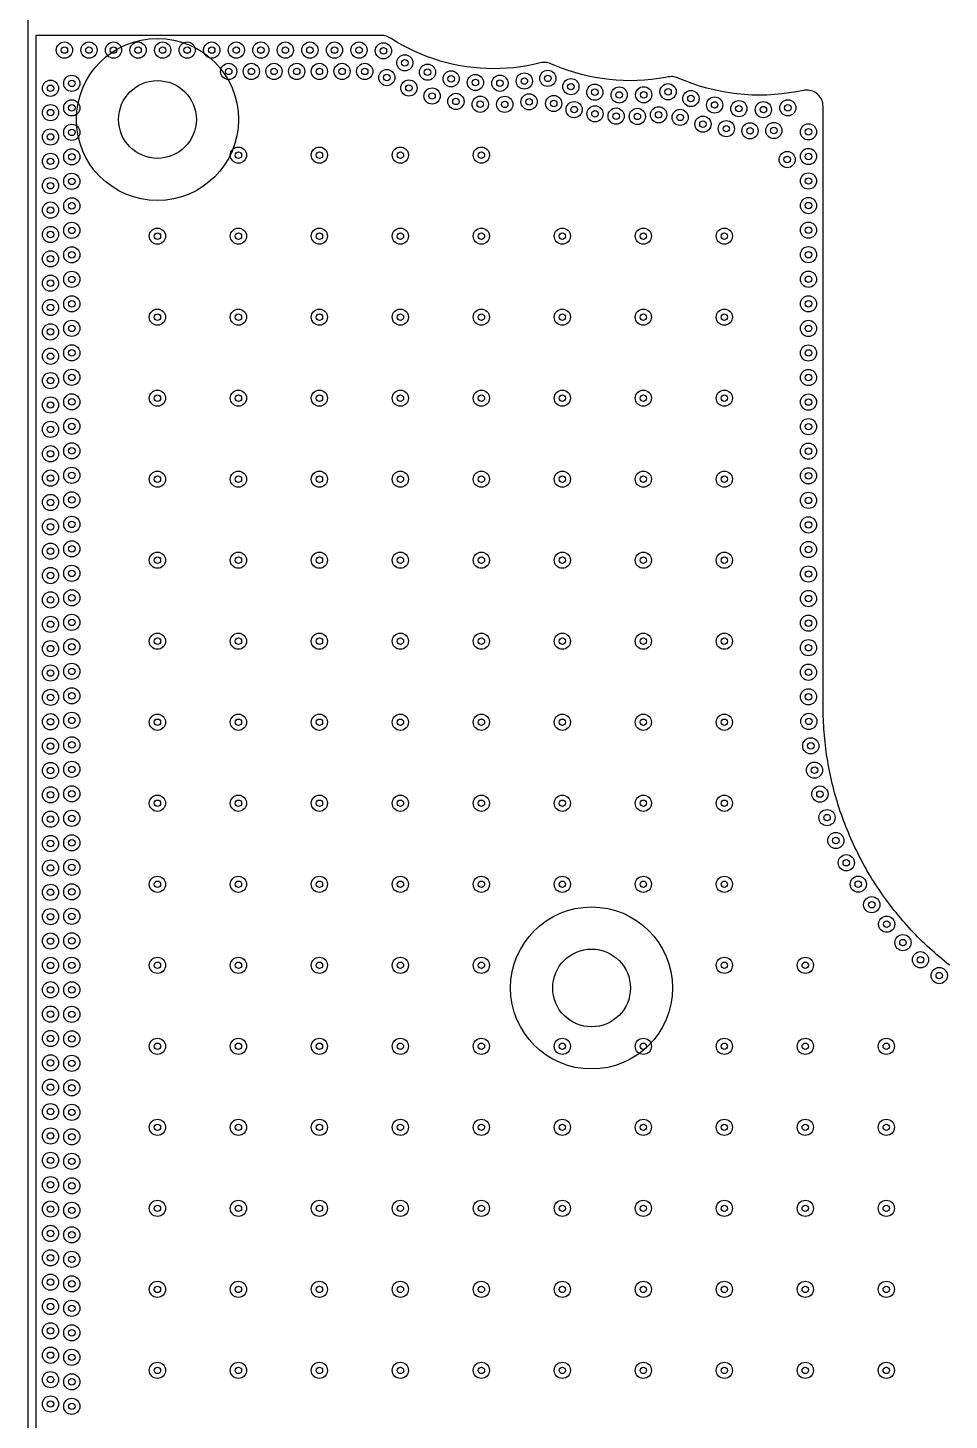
# Model space of a CAD drawing. Header units: millimetres. Extents: x 0 to 121, y -74 to 63.
# Drawn here: x -0.25 to 28.19, y -47.79 to -4.82 of the extents above; entities that cross this region are included whole.
import ezdxf

# ---------------------------------------------------------------- set-up
doc = ezdxf.new("R2010")
doc.units = ezdxf.units.MM
for name, color, linetype in [('BOARD_OUTLINE', 5, 'Continuous'), ('MOUNT_HEAD_KEEPOUT', 6, 'Continuous'), ('MOUNT_HOLES_PTH', 1, 'Continuous'), ('TOP_GROUND_POUR', 3, 'Continuous'), ('VIA_HOLES', 7, 'Continuous'), ('VIA_PADS', 2, 'Continuous')]:
    doc.layers.add(name, color=color, linetype=linetype)

msp = doc.modelspace()

# ---------------------------------------------------------------- linework, layer by layer
at = {"layer": 'BOARD_OUTLINE'}
msp.add_lwpolyline([(-0.25, -63.449), (99.034, -63.449), (99.034, 63.449), (-0.25, 63.449)], close=True, dxfattribs=at)
at = {"layer": 'MOUNT_HEAD_KEEPOUT'}
for centre in [(3.752, -7.65), (17.152, -34.45)]:
    msp.add_circle(centre, 2.5, dxfattribs=at)
at = {"layer": 'MOUNT_HOLES_PTH'}
for centre in [(3.752, -7.65), (17.152, -34.45)]:
    msp.add_circle(centre, 1.2, dxfattribs=at)
at = {"layer": 'TOP_GROUND_POUR'}
msp.add_lwpolyline([(28.198, -33.742), (28.12, -33.681), (28.042, -33.618), (27.964, -33.555), (27.888, -33.49), (27.812, -33.426), (27.736, -33.36), (27.661, -33.294), (27.587, -33.226), (27.514, -33.159), (27.441, -33.09), (27.369, -33.021), (27.298, -32.951), (27.227, -32.88), (27.157, -32.809), (27.088, -32.737), (27.019, -32.664), (26.951, -32.591), (26.884, -32.516), (26.818, -32.442), (26.752, -32.366), (26.687, -32.29), (26.623, -32.213), (26.56, -32.136), (26.497, -32.058), (26.435, -31.98), (26.375, -31.901), (26.314, -31.821), (26.255, -31.74), (26.196, -31.66), (26.138, -31.578), (26.081, -31.496), (26.025, -31.413), (25.969, -31.33), (25.915, -31.246), (25.861, -31.162), (25.808, -31.077), (25.756, -30.992), (25.705, -30.906), (25.654, -30.82), (25.605, -30.733), (25.556, -30.646), (25.508, -30.558), (25.461, -30.47), (25.415, -30.381), (25.37, -30.292), (25.326, -30.202), (25.282, -30.112), (25.24, -30.022), (25.198, -29.931), (25.157, -29.84), (25.117, -29.748), (25.079, -29.656), (25.04, -29.564), (25.003, -29.471), (24.967, -29.378), (24.932, -29.284), (24.897, -29.19), (24.864, -29.096), (24.831, -29.001), (24.8, -28.906), (24.769, -28.811), (24.74, -28.716), (24.711, -28.62), (24.683, -28.524), (24.656, -28.428), (24.631, -28.331), (24.606, -28.234), (24.582, -28.137), (24.559, -28.04), (24.537, -27.942), (24.515, -27.845), (24.496, -27.747), (24.476, -27.649), (24.458, -27.55), (24.441, -27.452), (24.425, -27.353), (24.409, -27.255), (24.395, -27.156), (24.382, -27.057), (24.37, -26.957), (24.358, -26.858), (24.348, -26.759), (24.338, -26.659), (24.33, -26.559), (24.323, -26.46), (24.317, -26.36), (24.311, -26.26), (24.307, -26.16), (24.303, -26.06), (24.301, -25.96), (24.299, -25.867), (24.299, -25.776), (24.298, -25.715), (24.298, -7.243), (24.296, -7.194), (24.289, -7.145), (24.276, -7.096), (24.259, -7.05), (24.238, -7.005), (24.212, -6.963), (24.182, -6.923), (24.149, -6.886), (24.111, -6.853), (24.071, -6.824), (24.028, -6.799), (23.983, -6.779), (23.936, -6.763), (23.888, -6.751), (23.839, -6.745), (23.789, -6.743), (23.739, -6.747), (23.69, -6.755), (23.476, -6.795), (23.25, -6.832), (23.023, -6.861), (22.795, -6.882), (22.567, -6.895), (22.336, -6.899), (22.103, -6.895), (21.868, -6.881), (21.634, -6.859), (21.401, -6.828), (21.169, -6.789), (20.939, -6.74), (20.71, -6.683), (20.485, -6.618), (20.261, -6.544), (20.041, -6.462), (19.824, -6.371), (19.819, -6.369), (19.779, -6.353), (19.737, -6.341), (19.694, -6.333), (19.65, -6.328), (19.607, -6.327), (19.563, -6.33), (19.52, -6.337), (19.437, -6.352), (19.22, -6.388), (19.001, -6.416), (18.782, -6.436), (18.562, -6.449), (18.343, -6.453), (18.125, -6.449), (17.909, -6.437), (17.693, -6.417), (17.478, -6.39), (17.264, -6.355), (17.051, -6.312), (16.84, -6.262), (16.631, -6.204), (16.425, -6.138), (16.221, -6.065), (16.019, -5.985), (15.896, -5.933), (15.851, -5.916), (15.805, -5.903), (15.758, -5.895), (15.711, -5.89), (15.663, -5.891), (15.616, -5.896), (15.569, -5.905), (15.562, -5.907), (15.362, -5.955), (15.159, -5.994), (14.956, -6.028), (14.751, -6.052), (14.546, -6.071), (14.34, -6.081), (14.131, -6.086), (13.924, -6.081), (13.715, -6.071), (13.507, -6.051), (13.299, -6.026), (13.092, -5.991), (12.887, -5.951), (12.684, -5.902), (12.482, -5.847), (12.282, -5.783), (12.085, -5.714), (11.89, -5.636), (11.698, -5.553), (11.51, -5.462), (11.324, -5.365), (11.143, -5.26), (10.965, -5.151), (10.949, -5.14), (10.908, -5.116), (10.864, -5.096), (10.818, -5.08), (10.772, -5.069), (10.724, -5.062), (10.676, -5.059), (0, -5.059), (0, -63.199)], dxfattribs=at)
at = {"layer": 'VIA_HOLES'}
for centre in [(0.879, -5.509), (1.637, -5.509), (2.395, -5.509), (3.153, -5.509), (3.911, -5.509), (4.669, -5.509), (5.427, -5.509), (6.185, -5.509), (6.943, -5.509), (7.7, -5.509), (8.458, -5.509), (9.216, -5.509), (9.974, -5.509), (10.726, -5.532), (11.387, -5.902), (1.107, -6.536), (5.95, -6.167), (6.65, -6.167), (7.35, -6.167), (8.05, -6.167), (8.75, -6.167), (9.45, -6.167), (10.15, -6.167), (10.831, -6.357), (12.087, -6.192), (12.817, -6.396), (13.566, -6.509), (14.323, -6.532), (15.077, -6.464), (15.801, -6.382), (0.45, -6.687), (11.514, -6.679), (12.229, -6.926), (16.514, -6.638), (17.252, -6.809), (18.005, -6.893), (18.762, -6.888), (19.514, -6.795), (1.107, -7.292), (12.965, -7.093), (13.716, -7.18), (14.472, -7.184), (15.223, -7.106), (15.984, -7.157), (16.613, -7.346), (20.219, -7.004), (20.95, -7.203), (21.699, -7.317), (22.456, -7.347), (23.211, -7.291), (0.45, -7.439), (17.257, -7.476), (17.91, -7.546), (18.566, -7.556), (19.221, -7.505), (19.886, -7.586), (20.59, -7.795), (0.45, -8.19), (1.107, -8.048), (21.312, -7.934), (22.044, -8), (22.778, -7.992), (23.848, -8.033), (0.45, -8.942), (1.107, -8.804), (6.25, -8.75), (8.75, -8.75), (11.25, -8.75), (13.75, -8.75), (23.191, -8.888), (23.848, -8.791), (23.848, -9.549), (0.45, -9.694), (1.107, -9.56), (1.107, -10.316), (23.848, -10.307), (0.45, -10.446), (0.45, -11.198), (1.107, -11.072), (3.75, -11.25), (6.25, -11.25), (8.75, -11.25), (11.25, -11.25), (13.75, -11.25), (16.25, -11.25), (18.75, -11.25), (21.25, -11.25), (23.848, -11.065), (0.45, -11.95), (1.107, -11.828), (23.848, -11.823), (0.45, -12.702), (1.107, -12.584), (23.848, -12.581), (1.107, -13.34), (23.848, -13.339), (0.45, -13.453), (3.75, -13.75), (6.25, -13.75), (8.75, -13.75), (11.25, -13.75), (13.75, -13.75), (16.25, -13.75), (18.75, -13.75), (21.25, -13.75), (0.45, -14.205), (1.107, -14.096), (23.848, -14.097), (0.45, -14.957), (1.107, -14.852), (23.848, -14.855), (0.45, -15.709), (1.107, -15.608), (23.848, -15.613), (1.107, -16.364), (3.75, -16.25), (6.25, -16.25), (8.75, -16.25), (11.25, -16.25), (13.75, -16.25), (16.25, -16.25), (18.75, -16.25), (21.25, -16.25), (23.848, -16.371), (0.45, -16.461), (0.45, -17.213), (1.107, -17.12), (23.848, -17.129), (0.45, -17.965), (1.107, -17.876), (23.848, -17.887), (0.45, -18.716), (1.107, -18.632), (3.75, -18.75), (6.25, -18.75), (8.75, -18.75), (11.25, -18.75), (13.75, -18.75), (16.25, -18.75), (18.75, -18.75), (21.25, -18.75), (23.848, -18.645), (1.107, -19.388), (23.848, -19.403), (0.45, -19.468), (0.45, -20.22), (1.107, -20.144), (23.848, -20.161), (0.45, -20.972), (1.107, -20.9), (23.848, -20.919), (3.75, -21.25), (6.25, -21.25), (8.75, -21.25), (11.25, -21.25), (13.75, -21.25), (16.25, -21.25), (18.75, -21.25), (21.25, -21.25), (0.45, -21.724), (1.107, -21.656), (23.848, -21.676), (1.107, -22.412), (23.848, -22.434), (0.45, -22.476), (0.45, -23.228), (1.107, -23.168), (23.848, -23.192), (0.45, -23.979), (1.107, -23.924), (3.75, -23.75), (6.25, -23.75), (8.75, -23.75), (11.25, -23.75), (13.75, -23.75), (16.25, -23.75), (18.75, -23.75), (21.25, -23.75), (23.848, -23.95), (0.45, -24.731), (1.107, -24.68), (23.848, -24.708), (1.107, -25.436), (0.45, -25.483), (23.848, -25.466), (0.45, -26.235), (1.107, -26.192), (3.75, -26.25), (6.25, -26.25), (8.75, -26.25), (11.25, -26.25), (13.75, -26.25), (16.25, -26.25), (18.75, -26.25), (21.25, -26.25), (23.859, -26.224), (0.45, -26.987), (1.107, -26.948), (23.919, -26.979), (0.45, -27.739), (1.107, -27.704), (24.033, -27.729), (0.45, -28.491), (1.107, -28.46), (3.75, -28.75), (6.25, -28.75), (8.75, -28.75), (11.25, -28.75), (13.75, -28.75), (16.25, -28.75), (18.75, -28.75), (21.25, -28.75), (24.201, -28.467), (0.45, -29.242), (1.107, -29.216), (24.421, -29.193), (0.45, -29.994), (1.107, -29.972), (24.693, -29.9), (25.015, -30.586), (0.45, -30.746), (1.107, -30.728), (3.75, -31.25), (6.25, -31.25), (8.75, -31.25), (11.25, -31.25), (13.75, -31.25), (16.25, -31.25), (18.75, -31.25), (21.25, -31.25), (25.385, -31.247), (0.45, -31.498), (1.107, -31.484), (25.801, -31.881), (0.45, -32.25), (1.107, -32.24), (26.262, -32.482), (0.45, -33.002), (1.107, -32.995), (26.764, -33.05), (27.306, -33.579), (0.45, -33.754), (1.107, -33.751), (3.75, -33.75), (6.25, -33.75), (8.75, -33.75), (11.25, -33.75), (13.75, -33.75), (21.25, -33.75), (23.75, -33.75), (27.885, -34.068), (0.45, -34.505), (1.107, -34.507), (0.45, -35.257), (1.107, -35.263), (0.45, -36.009), (1.107, -36.019), (3.75, -36.25), (6.25, -36.25), (8.75, -36.25), (11.25, -36.25), (13.75, -36.25), (16.25, -36.25), (18.75, -36.25), (21.25, -36.25), (23.75, -36.25), (26.25, -36.25), (0.45, -36.761), (1.107, -36.775), (0.45, -37.513), (1.107, -37.531), (0.45, -38.265), (1.107, -38.287), (3.75, -38.75), (6.25, -38.75), (8.75, -38.75), (11.25, -38.75), (13.75, -38.75), (16.25, -38.75), (18.75, -38.75), (21.25, -38.75), (23.75, -38.75), (26.25, -38.75), (0.45, -39.017), (1.107, -39.043), (0.45, -39.768), (1.107, -39.799), (0.45, -40.52), (1.107, -40.555), (0.45, -41.272), (1.107, -41.311), (3.75, -41.25), (6.25, -41.25), (8.75, -41.25), (11.25, -41.25), (13.75, -41.25), (16.25, -41.25), (18.75, -41.25), (21.25, -41.25), (23.75, -41.25), (26.25, -41.25), (0.45, -42.024), (1.107, -42.067), (0.45, -42.776), (1.107, -42.823), (0.45, -43.528), (1.107, -43.579), (3.75, -43.75), (6.25, -43.75), (8.75, -43.75), (11.25, -43.75), (13.75, -43.75), (16.25, -43.75), (18.75, -43.75), (21.25, -43.75), (23.75, -43.75), (26.25, -43.75), (0.45, -44.28), (1.107, -44.335), (0.45, -45.031), (1.107, -45.091), (0.45, -45.783), (1.107, -45.847), (3.75, -46.25), (6.25, -46.25), (8.75, -46.25), (11.25, -46.25), (13.75, -46.25), (16.25, -46.25), (18.75, -46.25), (21.25, -46.25), (23.75, -46.25), (26.25, -46.25), (0.45, -46.535), (1.107, -46.603), (0.45, -47.287), (1.107, -47.359)]:
    msp.add_circle(centre, 0.1, dxfattribs=at)
at = {"layer": 'VIA_PADS'}
for centre in [(0.879, -5.509), (1.637, -5.509), (2.395, -5.509), (3.153, -5.509), (3.911, -5.509), (4.669, -5.509), (5.427, -5.509), (6.185, -5.509), (6.943, -5.509), (7.7, -5.509), (8.458, -5.509), (9.216, -5.509), (9.974, -5.509), (10.726, -5.532), (5.95, -6.167), (6.65, -6.167), (7.35, -6.167), (8.05, -6.167), (8.75, -6.167), (9.45, -6.167), (10.15, -6.167), (11.387, -5.902), (12.087, -6.192), (0.45, -6.687), (1.107, -6.536), (10.831, -6.357), (11.514, -6.679), (12.817, -6.396), (13.566, -6.509), (14.323, -6.532), (15.077, -6.464), (15.801, -6.382), (16.514, -6.638), (12.229, -6.926), (12.965, -7.093), (15.223, -7.106), (17.252, -6.809), (18.005, -6.893), (18.762, -6.888), (19.514, -6.795), (20.219, -7.004), (0.45, -7.439), (1.107, -7.292), (13.716, -7.18), (14.472, -7.184), (15.984, -7.157), (16.613, -7.346), (17.257, -7.476), (17.91, -7.546), (19.221, -7.505), (20.95, -7.203), (21.699, -7.317), (22.456, -7.347), (23.211, -7.291), (18.566, -7.556), (19.886, -7.586), (20.59, -7.795), (21.312, -7.934), (0.45, -8.19), (1.107, -8.048), (22.044, -8), (22.778, -7.992), (23.848, -8.033), (1.107, -8.804), (6.25, -8.75), (8.75, -8.75), (11.25, -8.75), (13.75, -8.75), (23.848, -8.791), (0.45, -8.942), (23.191, -8.888), (0.45, -9.694), (1.107, -9.56), (23.848, -9.549), (0.45, -10.446), (1.107, -10.316), (23.848, -10.307), (0.45, -11.198), (1.107, -11.072), (3.75, -11.25), (6.25, -11.25), (8.75, -11.25), (11.25, -11.25), (13.75, -11.25), (16.25, -11.25), (18.75, -11.25), (21.25, -11.25), (23.848, -11.065), (1.107, -11.828), (23.848, -11.823), (0.45, -11.95), (0.45, -12.702), (1.107, -12.584), (23.848, -12.581), (0.45, -13.453), (1.107, -13.34), (23.848, -13.339), (3.75, -13.75), (6.25, -13.75), (8.75, -13.75), (11.25, -13.75), (13.75, -13.75), (16.25, -13.75), (18.75, -13.75), (21.25, -13.75), (0.45, -14.205), (1.107, -14.096), (23.848, -14.097), (1.107, -14.852), (23.848, -14.855), (0.45, -14.957), (0.45, -15.709), (1.107, -15.608), (23.848, -15.613), (0.45, -16.461), (1.107, -16.364), (3.75, -16.25), (6.25, -16.25), (8.75, -16.25), (11.25, -16.25), (13.75, -16.25), (16.25, -16.25), (18.75, -16.25), (21.25, -16.25), (23.848, -16.371), (0.45, -17.213), (1.107, -17.12), (23.848, -17.129), (0.45, -17.965), (1.107, -17.876), (23.848, -17.887), (0.45, -18.716), (1.107, -18.632), (23.848, -18.645), (3.75, -18.75), (6.25, -18.75), (8.75, -18.75), (11.25, -18.75), (13.75, -18.75), (16.25, -18.75), (18.75, -18.75), (21.25, -18.75), (0.45, -19.468), (1.107, -19.388), (23.848, -19.403), (0.45, -20.22), (1.107, -20.144), (23.848, -20.161), (0.45, -20.972), (1.107, -20.9), (3.75, -21.25), (6.25, -21.25), (8.75, -21.25), (11.25, -21.25), (13.75, -21.25), (16.25, -21.25), (18.75, -21.25), (21.25, -21.25), (23.848, -20.919), (0.45, -21.724), (1.107, -21.656), (23.848, -21.676), (0.45, -22.476), (1.107, -22.412), (23.848, -22.434), (0.45, -23.228), (1.107, -23.168), (23.848, -23.192), (3.75, -23.75), (6.25, -23.75), (8.75, -23.75), (11.25, -23.75), (13.75, -23.75), (16.25, -23.75), (18.75, -23.75), (21.25, -23.75), (0.45, -23.979), (1.107, -23.924), (23.848, -23.95), (0.45, -24.731), (1.107, -24.68), (23.848, -24.708), (0.45, -25.483), (1.107, -25.436), (23.848, -25.466), (0.45, -26.235), (1.107, -26.192), (3.75, -26.25), (6.25, -26.25), (8.75, -26.25), (11.25, -26.25), (13.75, -26.25), (16.25, -26.25), (18.75, -26.25), (21.25, -26.25), (23.859, -26.224), (0.45, -26.987), (1.107, -26.948), (23.919, -26.979), (0.45, -27.739), (1.107, -27.704), (24.033, -27.729), (0.45, -28.491), (1.107, -28.46), (24.201, -28.467), (3.75, -28.75), (6.25, -28.75), (8.75, -28.75), (11.25, -28.75), (13.75, -28.75), (16.25, -28.75), (18.75, -28.75), (21.25, -28.75), (0.45, -29.242), (1.107, -29.216), (24.421, -29.193), (0.45, -29.994), (1.107, -29.972), (24.693, -29.9), (0.45, -30.746), (1.107, -30.728), (25.015, -30.586), (0.45, -31.498), (1.107, -31.484), (3.75, -31.25), (6.25, -31.25), (8.75, -31.25), (11.25, -31.25), (13.75, -31.25), (16.25, -31.25), (18.75, -31.25), (21.25, -31.25), (25.385, -31.247), (25.801, -31.881), (0.45, -32.25), (1.107, -32.24), (26.262, -32.482), (0.45, -33.002), (1.107, -32.995), (26.764, -33.05), (0.45, -33.754), (1.107, -33.751), (3.75, -33.75), (6.25, -33.75), (8.75, -33.75), (11.25, -33.75), (13.75, -33.75), (21.25, -33.75), (23.75, -33.75), (27.306, -33.579), (27.885, -34.068), (0.45, -34.505), (1.107, -34.507), (0.45, -35.257), (1.107, -35.263), (0.45, -36.009), (1.107, -36.019), (3.75, -36.25), (6.25, -36.25), (8.75, -36.25), (11.25, -36.25), (13.75, -36.25), (16.25, -36.25), (18.75, -36.25), (21.25, -36.25), (23.75, -36.25), (26.25, -36.25), (0.45, -36.761), (1.107, -36.775), (0.45, -37.513), (1.107, -37.531), (0.45, -38.265), (1.107, -38.287), (3.75, -38.75), (6.25, -38.75), (8.75, -38.75), (11.25, -38.75), (13.75, -38.75), (16.25, -38.75), (18.75, -38.75), (21.25, -38.75), (23.75, -38.75), (26.25, -38.75), (0.45, -39.017), (1.107, -39.043), (0.45, -39.768), (1.107, -39.799), (0.45, -40.52), (1.107, -40.555), (0.45, -41.272), (1.107, -41.311), (3.75, -41.25), (6.25, -41.25), (8.75, -41.25), (11.25, -41.25), (13.75, -41.25), (16.25, -41.25), (18.75, -41.25), (21.25, -41.25), (23.75, -41.25), (26.25, -41.25), (0.45, -42.024), (1.107, -42.067), (0.45, -42.776), (1.107, -42.823), (0.45, -43.528), (1.107, -43.579), (3.75, -43.75), (6.25, -43.75), (8.75, -43.75), (11.25, -43.75), (13.75, -43.75), (16.25, -43.75), (18.75, -43.75), (21.25, -43.75), (23.75, -43.75), (26.25, -43.75), (0.45, -44.28), (1.107, -44.335), (0.45, -45.031), (1.107, -45.091), (0.45, -45.783), (1.107, -45.847), (0.45, -46.535), (1.107, -46.603), (3.75, -46.25), (6.25, -46.25), (8.75, -46.25), (11.25, -46.25), (13.75, -46.25), (16.25, -46.25), (18.75, -46.25), (21.25, -46.25), (23.75, -46.25), (26.25, -46.25), (0.45, -47.287), (1.107, -47.359)]:
    msp.add_circle(centre, 0.25, dxfattribs=at)

doc.saveas('drawing.dxf')
